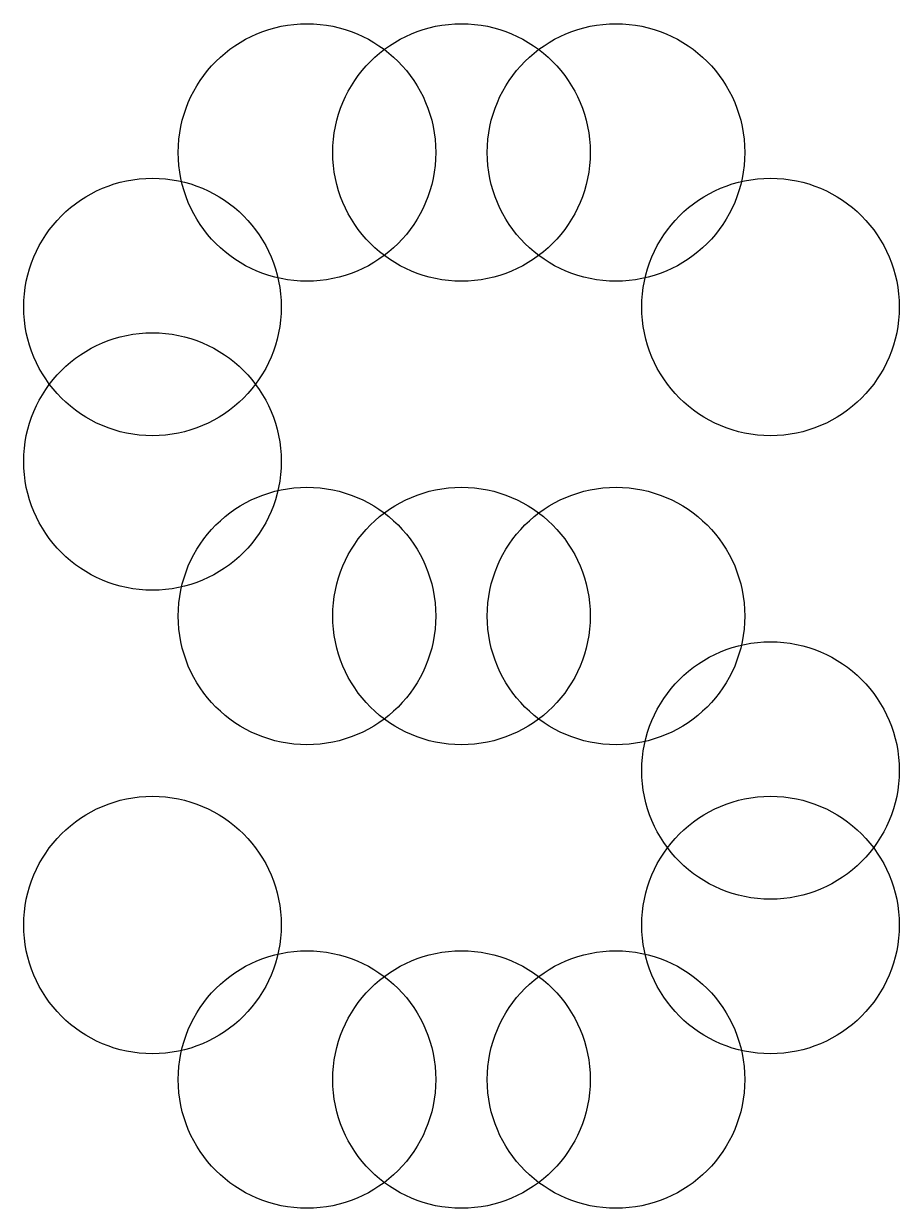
# Model space of a CAD drawing. Header units: millimetres. Extents: x -4.2 to 4.2, y -5.8 to 5.8.
import ezdxf

# ---------------------------------------------------------------- set-up
doc = ezdxf.new("R2010")
doc.units = ezdxf.units.MM
doc.layers.add('textbound', color=255, linetype='Continuous')

msp = doc.modelspace()

# ---------------------------------------------------------------- linework, layer by layer
at = {"layer": 'textbound'}
for centre in [(-1.5, 4.5), (0, 4.5), (1.5, 4.5), (-3, 3), (3, 3), (-3, 1.5), (-1.5, 0), (0, 0), (1.5, 0), (3, -1.5), (-3, -3), (3, -3), (-1.5, -4.5), (0, -4.5), (1.5, -4.5)]:
    msp.add_circle(centre, 1.25, dxfattribs=at)

doc.saveas('drawing.dxf')
